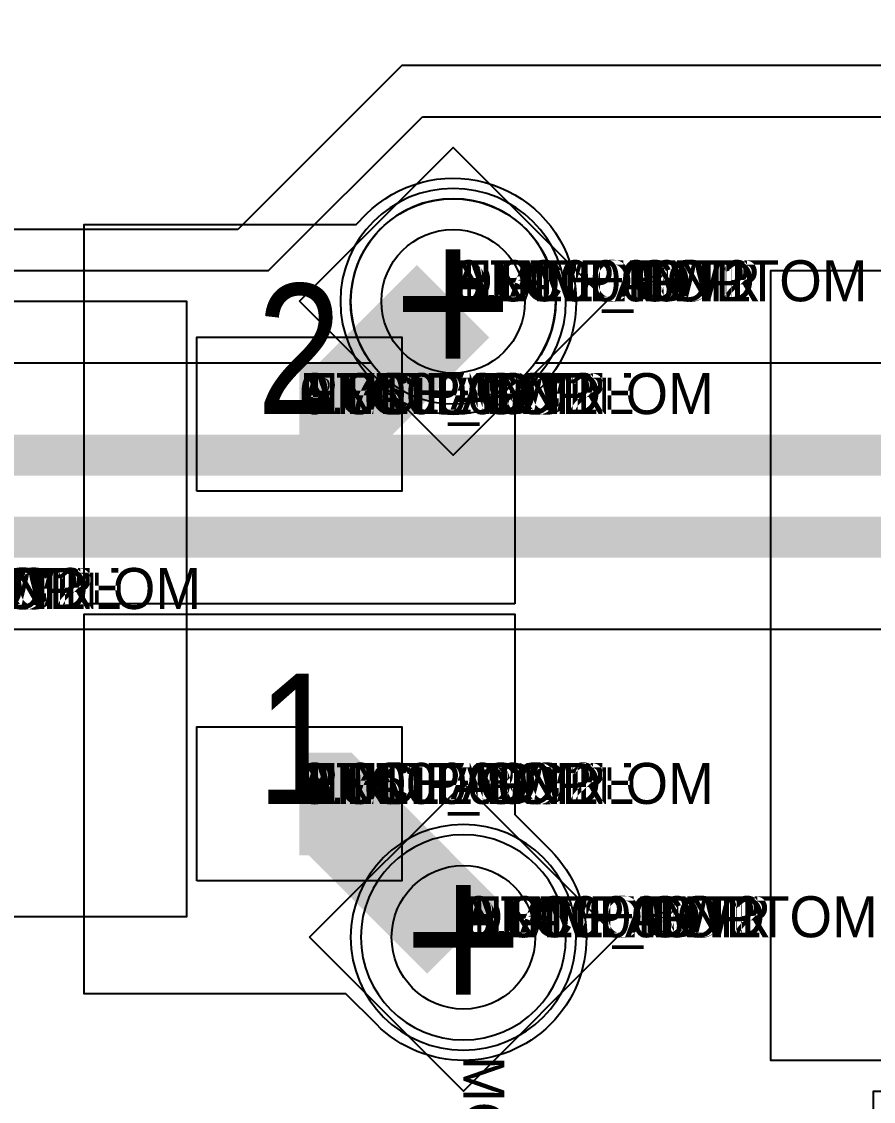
# Model space of a CAD drawing. Extents: x 0 to 323, y 0 to 320.
# Drawn here: x 74.26 to 78.41, y 254.56 to 259.82 of the extents above; entities that cross this region are included whole.
import ezdxf
from ezdxf.enums import TextEntityAlignment as Align

# ---------------------------------------------------------------- set-up
doc = ezdxf.new("R2010")
doc.units = 0
doc.header["$MEASUREMENT"] = 0
doc.layers.get('0').update_dxf_attribs({"linetype": 'CONTINUOUS'})
for name, color, linetype in [('CDN_FIGURES', 7, 'CONTINUOUS'), ('ETCH_BOTTOM', 7, 'CONTINUOUS'), ('ETCH_GND', 3, 'CONTINUOUS'), ('ETCH_INT1', 4, 'CONTINUOUS'), ('ETCH_INT2', 5, 'CONTINUOUS'), ('ETCH_PWR', 6, 'CONTINUOUS'), ('ETCH_TOP', 2, 'CONTINUOUS'), ('MANUFACTURING_NCLEGEND-1-6', 8, 'CONTINUOUS'), ('PACKAGE_GEOMETRY_ASSEMBLY_TOP', 11, 'CONTINUOUS'), ('PACKAGE_GEOMETRY_PIN_NUMBER', 9, 'CONTINUOUS')]:
    doc.layers.add(name, color=color, linetype=linetype)

# ---------------------------------------------------------------- blocks, each defined once
blk = doc.blocks.new('PAD_INFO')
for tag in ['SHAPE_TYPE', 'PAD_HEIGHT', 'PAD_LAYER', 'PAD_TYPE', 'PAD_WIDTH']:
    blk.add_attdef(tag, (0, 0), '', height=0.2)
at = {"flags": 2}
blk.add_attdef('CDN_TYPE', (0, 0), '', height=0.2, dxfattribs=at)
blk = doc.blocks.new('DRILL_INFO')
at = {"flags": 2}
blk.add_attdef('CDN_TYPE', (0, 0), '', height=0.2, dxfattribs=at)
for tag in ['FSHAPE', 'FCHAR', 'DRILL_HEIGHT', 'DIAMETER', 'PLATED', 'DRILL_WIDTH']:
    blk.add_attdef(tag, (0, 0), '', height=0.2)
blk = doc.blocks.new('VIA0700X0300')
at = {"layer": 'ETCH_BOTTOM'}
blk.add_circle((0, 0), 0.35, dxfattribs=at)
at = {"layer": 'ETCH_GND'}
blk.add_circle((0, 0), 0.35, dxfattribs=at)
at = {"layer": 'ETCH_INT1'}
blk.add_circle((0, 0), 0.35, dxfattribs=at)
at = {"layer": 'ETCH_INT2'}
blk.add_circle((0, 0), 0.35, dxfattribs=at)
at = {"layer": 'ETCH_PWR'}
blk.add_circle((0, 0), 0.35, dxfattribs=at)
at = {"layer": 'ETCH_TOP'}
blk.add_circle((0, 0), 0.35, dxfattribs=at)
ref = blk.add_blockref('PAD_INFO', (0, 0))
ref.add_attrib('PAD_LAYER', 'ETCH_TOP', (0, 0), dxfattribs={"height": 0.2})
ref.add_attrib('SHAPE_TYPE', 'NULL', (0, 0), dxfattribs={"height": 0.2})
ref.add_attrib('PAD_TYPE', 'ANTIPAD', (0, 0), dxfattribs={"height": 0.2})
ref.add_attrib('PAD_WIDTH', '0.000000', (0, 0), dxfattribs={"height": 0.2})
ref.add_attrib('PAD_HEIGHT', '0.000000', (0, 0), dxfattribs={"height": 0.2})
ref = blk.add_blockref('PAD_INFO', (0, 0))
ref.add_attrib('PAD_LAYER', 'ETCH_GND', (0, 0), dxfattribs={"height": 0.2})
ref.add_attrib('SHAPE_TYPE', 'NULL', (0, 0), dxfattribs={"height": 0.2})
ref.add_attrib('PAD_TYPE', 'ANTIPAD', (0, 0), dxfattribs={"height": 0.2})
ref.add_attrib('PAD_WIDTH', '0.000000', (0, 0), dxfattribs={"height": 0.2})
ref.add_attrib('PAD_HEIGHT', '0.000000', (0, 0), dxfattribs={"height": 0.2})
ref = blk.add_blockref('PAD_INFO', (0, 0))
ref.add_attrib('PAD_LAYER', 'ETCH_INT1', (0, 0), dxfattribs={"height": 0.2})
ref.add_attrib('SHAPE_TYPE', 'NULL', (0, 0), dxfattribs={"height": 0.2})
ref.add_attrib('PAD_TYPE', 'ANTIPAD', (0, 0), dxfattribs={"height": 0.2})
ref.add_attrib('PAD_WIDTH', '0.000000', (0, 0), dxfattribs={"height": 0.2})
ref.add_attrib('PAD_HEIGHT', '0.000000', (0, 0), dxfattribs={"height": 0.2})
ref = blk.add_blockref('PAD_INFO', (0, 0))
ref.add_attrib('PAD_LAYER', 'ETCH_INT2', (0, 0), dxfattribs={"height": 0.2})
ref.add_attrib('SHAPE_TYPE', 'NULL', (0, 0), dxfattribs={"height": 0.2})
ref.add_attrib('PAD_TYPE', 'ANTIPAD', (0, 0), dxfattribs={"height": 0.2})
ref.add_attrib('PAD_WIDTH', '0.000000', (0, 0), dxfattribs={"height": 0.2})
ref.add_attrib('PAD_HEIGHT', '0.000000', (0, 0), dxfattribs={"height": 0.2})
ref = blk.add_blockref('PAD_INFO', (0, 0))
ref.add_attrib('PAD_LAYER', 'ETCH_PWR', (0, 0), dxfattribs={"height": 0.2})
ref.add_attrib('SHAPE_TYPE', 'NULL', (0, 0), dxfattribs={"height": 0.2})
ref.add_attrib('PAD_TYPE', 'ANTIPAD', (0, 0), dxfattribs={"height": 0.2})
ref.add_attrib('PAD_WIDTH', '0.000000', (0, 0), dxfattribs={"height": 0.2})
ref.add_attrib('PAD_HEIGHT', '0.000000', (0, 0), dxfattribs={"height": 0.2})
ref = blk.add_blockref('PAD_INFO', (0, 0))
ref.add_attrib('PAD_LAYER', 'ETCH_BOTTOM', (0, 0), dxfattribs={"height": 0.2})
ref.add_attrib('SHAPE_TYPE', 'NULL', (0, 0), dxfattribs={"height": 0.2})
ref.add_attrib('PAD_TYPE', 'ANTIPAD', (0, 0), dxfattribs={"height": 0.2})
ref.add_attrib('PAD_WIDTH', '0.000000', (0, 0), dxfattribs={"height": 0.2})
ref.add_attrib('PAD_HEIGHT', '0.000000', (0, 0), dxfattribs={"height": 0.2})
ref = blk.add_blockref('PAD_INFO', (0, 0))
ref.add_attrib('PAD_LAYER', 'ETCH_TOP', (0, 0), dxfattribs={"height": 0.2})
ref.add_attrib('SHAPE_TYPE', 'NULL', (0, 0), dxfattribs={"height": 0.2})
ref.add_attrib('PAD_TYPE', 'THERMAL', (0, 0), dxfattribs={"height": 0.2})
ref.add_attrib('PAD_WIDTH', '0.000000', (0, 0), dxfattribs={"height": 0.2})
ref.add_attrib('PAD_HEIGHT', '0.000000', (0, 0), dxfattribs={"height": 0.2})
ref = blk.add_blockref('PAD_INFO', (0, 0))
ref.add_attrib('PAD_LAYER', 'ETCH_GND', (0, 0), dxfattribs={"height": 0.2})
ref.add_attrib('SHAPE_TYPE', 'NULL', (0, 0), dxfattribs={"height": 0.2})
ref.add_attrib('PAD_TYPE', 'THERMAL', (0, 0), dxfattribs={"height": 0.2})
ref.add_attrib('PAD_WIDTH', '0.000000', (0, 0), dxfattribs={"height": 0.2})
ref.add_attrib('PAD_HEIGHT', '0.000000', (0, 0), dxfattribs={"height": 0.2})
ref = blk.add_blockref('PAD_INFO', (0, 0))
ref.add_attrib('PAD_LAYER', 'ETCH_INT1', (0, 0), dxfattribs={"height": 0.2})
ref.add_attrib('SHAPE_TYPE', 'NULL', (0, 0), dxfattribs={"height": 0.2})
ref.add_attrib('PAD_TYPE', 'THERMAL', (0, 0), dxfattribs={"height": 0.2})
ref.add_attrib('PAD_WIDTH', '0.000000', (0, 0), dxfattribs={"height": 0.2})
ref.add_attrib('PAD_HEIGHT', '0.000000', (0, 0), dxfattribs={"height": 0.2})
ref = blk.add_blockref('PAD_INFO', (0, 0))
ref.add_attrib('PAD_LAYER', 'ETCH_INT2', (0, 0), dxfattribs={"height": 0.2})
ref.add_attrib('SHAPE_TYPE', 'NULL', (0, 0), dxfattribs={"height": 0.2})
ref.add_attrib('PAD_TYPE', 'THERMAL', (0, 0), dxfattribs={"height": 0.2})
ref.add_attrib('PAD_WIDTH', '0.000000', (0, 0), dxfattribs={"height": 0.2})
ref.add_attrib('PAD_HEIGHT', '0.000000', (0, 0), dxfattribs={"height": 0.2})
ref = blk.add_blockref('PAD_INFO', (0, 0))
ref.add_attrib('PAD_LAYER', 'ETCH_PWR', (0, 0), dxfattribs={"height": 0.2})
ref.add_attrib('SHAPE_TYPE', 'NULL', (0, 0), dxfattribs={"height": 0.2})
ref.add_attrib('PAD_TYPE', 'THERMAL', (0, 0), dxfattribs={"height": 0.2})
ref.add_attrib('PAD_WIDTH', '0.000000', (0, 0), dxfattribs={"height": 0.2})
ref.add_attrib('PAD_HEIGHT', '0.000000', (0, 0), dxfattribs={"height": 0.2})
ref = blk.add_blockref('PAD_INFO', (0, 0))
ref.add_attrib('PAD_LAYER', 'ETCH_BOTTOM', (0, 0), dxfattribs={"height": 0.2})
ref.add_attrib('SHAPE_TYPE', 'NULL', (0, 0), dxfattribs={"height": 0.2})
ref.add_attrib('PAD_TYPE', 'THERMAL', (0, 0), dxfattribs={"height": 0.2})
ref.add_attrib('PAD_WIDTH', '0.000000', (0, 0), dxfattribs={"height": 0.2})
ref.add_attrib('PAD_HEIGHT', '0.000000', (0, 0), dxfattribs={"height": 0.2})
ref = blk.add_blockref('PAD_INFO', (0, 0))
ref.add_attrib('PAD_LAYER', 'ETCH_TOP', (0, 0), dxfattribs={"height": 0.2})
ref.add_attrib('SHAPE_TYPE', 'CIRCLE', (0, 0), dxfattribs={"height": 0.2})
ref.add_attrib('PAD_TYPE', 'REGULAR', (0, 0), dxfattribs={"height": 0.2})
ref.add_attrib('PAD_WIDTH', '0.700000', (0, 0), dxfattribs={"height": 0.2})
ref.add_attrib('PAD_HEIGHT', '0.700000', (0, 0), dxfattribs={"height": 0.2})
ref = blk.add_blockref('PAD_INFO', (0, 0))
ref.add_attrib('PAD_LAYER', 'ETCH_GND', (0, 0), dxfattribs={"height": 0.2})
ref.add_attrib('SHAPE_TYPE', 'CIRCLE', (0, 0), dxfattribs={"height": 0.2})
ref.add_attrib('PAD_TYPE', 'REGULAR', (0, 0), dxfattribs={"height": 0.2})
ref.add_attrib('PAD_WIDTH', '0.700000', (0, 0), dxfattribs={"height": 0.2})
ref.add_attrib('PAD_HEIGHT', '0.700000', (0, 0), dxfattribs={"height": 0.2})
ref = blk.add_blockref('PAD_INFO', (0, 0))
ref.add_attrib('PAD_LAYER', 'ETCH_INT1', (0, 0), dxfattribs={"height": 0.2})
ref.add_attrib('SHAPE_TYPE', 'CIRCLE', (0, 0), dxfattribs={"height": 0.2})
ref.add_attrib('PAD_TYPE', 'REGULAR', (0, 0), dxfattribs={"height": 0.2})
ref.add_attrib('PAD_WIDTH', '0.700000', (0, 0), dxfattribs={"height": 0.2})
ref.add_attrib('PAD_HEIGHT', '0.700000', (0, 0), dxfattribs={"height": 0.2})
ref = blk.add_blockref('PAD_INFO', (0, 0))
ref.add_attrib('PAD_LAYER', 'ETCH_INT2', (0, 0), dxfattribs={"height": 0.2})
ref.add_attrib('SHAPE_TYPE', 'CIRCLE', (0, 0), dxfattribs={"height": 0.2})
ref.add_attrib('PAD_TYPE', 'REGULAR', (0, 0), dxfattribs={"height": 0.2})
ref.add_attrib('PAD_WIDTH', '0.700000', (0, 0), dxfattribs={"height": 0.2})
ref.add_attrib('PAD_HEIGHT', '0.700000', (0, 0), dxfattribs={"height": 0.2})
ref = blk.add_blockref('PAD_INFO', (0, 0))
ref.add_attrib('PAD_LAYER', 'ETCH_PWR', (0, 0), dxfattribs={"height": 0.2})
ref.add_attrib('SHAPE_TYPE', 'CIRCLE', (0, 0), dxfattribs={"height": 0.2})
ref.add_attrib('PAD_TYPE', 'REGULAR', (0, 0), dxfattribs={"height": 0.2})
ref.add_attrib('PAD_WIDTH', '0.700000', (0, 0), dxfattribs={"height": 0.2})
ref.add_attrib('PAD_HEIGHT', '0.700000', (0, 0), dxfattribs={"height": 0.2})
ref = blk.add_blockref('PAD_INFO', (0, 0))
ref.add_attrib('PAD_LAYER', 'ETCH_BOTTOM', (0, 0), dxfattribs={"height": 0.2})
ref.add_attrib('SHAPE_TYPE', 'CIRCLE', (0, 0), dxfattribs={"height": 0.2})
ref.add_attrib('PAD_TYPE', 'REGULAR', (0, 0), dxfattribs={"height": 0.2})
ref.add_attrib('PAD_WIDTH', '0.700000', (0, 0), dxfattribs={"height": 0.2})
ref.add_attrib('PAD_HEIGHT', '0.700000', (0, 0), dxfattribs={"height": 0.2})
ref = blk.add_blockref('DRILL_INFO', (0, 0))
ref.add_attrib('DIAMETER', '0.300000', (0, 0), dxfattribs={"height": 0.2})
ref.add_attrib('PLATED', 'PLATED', (0, 0), dxfattribs={"height": 0.2})
ref.add_attrib('FSHAPE', 'DIAMOND', (0, 0), dxfattribs={"height": 0.2})
ref.add_attrib('FCHAR', '+', (0, 0), dxfattribs={"height": 0.2})
ref.add_attrib('DRILL_WIDTH', '1.500000', (0, 0), dxfattribs={"height": 0.2})
ref.add_attrib('DRILL_HEIGHT', '1.500000', (0, 0), dxfattribs={"height": 0.2})
for tag in ['CDN_TYPE', 'PIN']:
    blk.add_attdef(tag, (0, 0), '', height=0.2)
at = {"flags": 2}
for tag in ['PSTKNAME', 'BBV']:
    blk.add_attdef(tag, (0, 0), '', height=0.2, dxfattribs=at)
blk = doc.blocks.new('FIGURE_DIAMOND')
at = {"layer": 'CDN_FIGURES'}
blk.add_lwpolyline([(-0.5, 0), (0, 0.5), (0.5, 0), (0, -0.5)], close=True, dxfattribs=at)
blk = doc.blocks.new('RC1000X1500TS')
at = {"layer": 'ETCH_TOP'}
blk.add_lwpolyline([(-0.5, -0.75), (-0.5, 0.75), (0.5, 0.75), (0.5, -0.75)], close=True, dxfattribs=at)
ref = blk.add_blockref('PAD_INFO', (0, 0))
ref.add_attrib('PAD_LAYER', 'ETCH_TOP', (0, 0), dxfattribs={"height": 0.2})
ref.add_attrib('SHAPE_TYPE', 'NULL', (0, 0), dxfattribs={"height": 0.2})
ref.add_attrib('PAD_TYPE', 'ANTIPAD', (0, 0), dxfattribs={"height": 0.2})
ref.add_attrib('PAD_WIDTH', '0.000000', (0, 0), dxfattribs={"height": 0.2})
ref.add_attrib('PAD_HEIGHT', '0.000000', (0, 0), dxfattribs={"height": 0.2})
ref = blk.add_blockref('PAD_INFO', (0, 0))
ref.add_attrib('PAD_LAYER', 'ETCH_GND', (0, 0), dxfattribs={"height": 0.2})
ref.add_attrib('SHAPE_TYPE', 'NULL', (0, 0), dxfattribs={"height": 0.2})
ref.add_attrib('PAD_TYPE', 'ANTIPAD', (0, 0), dxfattribs={"height": 0.2})
ref.add_attrib('PAD_WIDTH', '0.000000', (0, 0), dxfattribs={"height": 0.2})
ref.add_attrib('PAD_HEIGHT', '0.000000', (0, 0), dxfattribs={"height": 0.2})
ref = blk.add_blockref('PAD_INFO', (0, 0))
ref.add_attrib('PAD_LAYER', 'ETCH_INT1', (0, 0), dxfattribs={"height": 0.2})
ref.add_attrib('SHAPE_TYPE', 'NULL', (0, 0), dxfattribs={"height": 0.2})
ref.add_attrib('PAD_TYPE', 'ANTIPAD', (0, 0), dxfattribs={"height": 0.2})
ref.add_attrib('PAD_WIDTH', '0.000000', (0, 0), dxfattribs={"height": 0.2})
ref.add_attrib('PAD_HEIGHT', '0.000000', (0, 0), dxfattribs={"height": 0.2})
ref = blk.add_blockref('PAD_INFO', (0, 0))
ref.add_attrib('PAD_LAYER', 'ETCH_INT2', (0, 0), dxfattribs={"height": 0.2})
ref.add_attrib('SHAPE_TYPE', 'NULL', (0, 0), dxfattribs={"height": 0.2})
ref.add_attrib('PAD_TYPE', 'ANTIPAD', (0, 0), dxfattribs={"height": 0.2})
ref.add_attrib('PAD_WIDTH', '0.000000', (0, 0), dxfattribs={"height": 0.2})
ref.add_attrib('PAD_HEIGHT', '0.000000', (0, 0), dxfattribs={"height": 0.2})
ref = blk.add_blockref('PAD_INFO', (0, 0))
ref.add_attrib('PAD_LAYER', 'ETCH_PWR', (0, 0), dxfattribs={"height": 0.2})
ref.add_attrib('SHAPE_TYPE', 'NULL', (0, 0), dxfattribs={"height": 0.2})
ref.add_attrib('PAD_TYPE', 'ANTIPAD', (0, 0), dxfattribs={"height": 0.2})
ref.add_attrib('PAD_WIDTH', '0.000000', (0, 0), dxfattribs={"height": 0.2})
ref.add_attrib('PAD_HEIGHT', '0.000000', (0, 0), dxfattribs={"height": 0.2})
ref = blk.add_blockref('PAD_INFO', (0, 0))
ref.add_attrib('PAD_LAYER', 'ETCH_BOTTOM', (0, 0), dxfattribs={"height": 0.2})
ref.add_attrib('SHAPE_TYPE', 'NULL', (0, 0), dxfattribs={"height": 0.2})
ref.add_attrib('PAD_TYPE', 'ANTIPAD', (0, 0), dxfattribs={"height": 0.2})
ref.add_attrib('PAD_WIDTH', '0.000000', (0, 0), dxfattribs={"height": 0.2})
ref.add_attrib('PAD_HEIGHT', '0.000000', (0, 0), dxfattribs={"height": 0.2})
ref = blk.add_blockref('PAD_INFO', (0, 0))
ref.add_attrib('PAD_LAYER', 'ETCH_TOP', (0, 0), dxfattribs={"height": 0.2})
ref.add_attrib('SHAPE_TYPE', 'NULL', (0, 0), dxfattribs={"height": 0.2})
ref.add_attrib('PAD_TYPE', 'THERMAL', (0, 0), dxfattribs={"height": 0.2})
ref.add_attrib('PAD_WIDTH', '0.000000', (0, 0), dxfattribs={"height": 0.2})
ref.add_attrib('PAD_HEIGHT', '0.000000', (0, 0), dxfattribs={"height": 0.2})
ref = blk.add_blockref('PAD_INFO', (0, 0))
ref.add_attrib('PAD_LAYER', 'ETCH_GND', (0, 0), dxfattribs={"height": 0.2})
ref.add_attrib('SHAPE_TYPE', 'NULL', (0, 0), dxfattribs={"height": 0.2})
ref.add_attrib('PAD_TYPE', 'THERMAL', (0, 0), dxfattribs={"height": 0.2})
ref.add_attrib('PAD_WIDTH', '0.000000', (0, 0), dxfattribs={"height": 0.2})
ref.add_attrib('PAD_HEIGHT', '0.000000', (0, 0), dxfattribs={"height": 0.2})
ref = blk.add_blockref('PAD_INFO', (0, 0))
ref.add_attrib('PAD_LAYER', 'ETCH_INT1', (0, 0), dxfattribs={"height": 0.2})
ref.add_attrib('SHAPE_TYPE', 'NULL', (0, 0), dxfattribs={"height": 0.2})
ref.add_attrib('PAD_TYPE', 'THERMAL', (0, 0), dxfattribs={"height": 0.2})
ref.add_attrib('PAD_WIDTH', '0.000000', (0, 0), dxfattribs={"height": 0.2})
ref.add_attrib('PAD_HEIGHT', '0.000000', (0, 0), dxfattribs={"height": 0.2})
ref = blk.add_blockref('PAD_INFO', (0, 0))
ref.add_attrib('PAD_LAYER', 'ETCH_INT2', (0, 0), dxfattribs={"height": 0.2})
ref.add_attrib('SHAPE_TYPE', 'NULL', (0, 0), dxfattribs={"height": 0.2})
ref.add_attrib('PAD_TYPE', 'THERMAL', (0, 0), dxfattribs={"height": 0.2})
ref.add_attrib('PAD_WIDTH', '0.000000', (0, 0), dxfattribs={"height": 0.2})
ref.add_attrib('PAD_HEIGHT', '0.000000', (0, 0), dxfattribs={"height": 0.2})
ref = blk.add_blockref('PAD_INFO', (0, 0))
ref.add_attrib('PAD_LAYER', 'ETCH_PWR', (0, 0), dxfattribs={"height": 0.2})
ref.add_attrib('SHAPE_TYPE', 'NULL', (0, 0), dxfattribs={"height": 0.2})
ref.add_attrib('PAD_TYPE', 'THERMAL', (0, 0), dxfattribs={"height": 0.2})
ref.add_attrib('PAD_WIDTH', '0.000000', (0, 0), dxfattribs={"height": 0.2})
ref.add_attrib('PAD_HEIGHT', '0.000000', (0, 0), dxfattribs={"height": 0.2})
ref = blk.add_blockref('PAD_INFO', (0, 0))
ref.add_attrib('PAD_LAYER', 'ETCH_BOTTOM', (0, 0), dxfattribs={"height": 0.2})
ref.add_attrib('SHAPE_TYPE', 'NULL', (0, 0), dxfattribs={"height": 0.2})
ref.add_attrib('PAD_TYPE', 'THERMAL', (0, 0), dxfattribs={"height": 0.2})
ref.add_attrib('PAD_WIDTH', '0.000000', (0, 0), dxfattribs={"height": 0.2})
ref.add_attrib('PAD_HEIGHT', '0.000000', (0, 0), dxfattribs={"height": 0.2})
ref = blk.add_blockref('PAD_INFO', (0, 0))
ref.add_attrib('PAD_LAYER', 'ETCH_GND', (0, 0), dxfattribs={"height": 0.2})
ref.add_attrib('SHAPE_TYPE', 'NULL', (0, 0), dxfattribs={"height": 0.2})
ref.add_attrib('PAD_TYPE', 'REGULAR', (0, 0), dxfattribs={"height": 0.2})
ref.add_attrib('PAD_WIDTH', '0.000000', (0, 0), dxfattribs={"height": 0.2})
ref.add_attrib('PAD_HEIGHT', '0.000000', (0, 0), dxfattribs={"height": 0.2})
ref = blk.add_blockref('PAD_INFO', (0, 0))
ref.add_attrib('PAD_LAYER', 'ETCH_INT1', (0, 0), dxfattribs={"height": 0.2})
ref.add_attrib('SHAPE_TYPE', 'NULL', (0, 0), dxfattribs={"height": 0.2})
ref.add_attrib('PAD_TYPE', 'REGULAR', (0, 0), dxfattribs={"height": 0.2})
ref.add_attrib('PAD_WIDTH', '0.000000', (0, 0), dxfattribs={"height": 0.2})
ref.add_attrib('PAD_HEIGHT', '0.000000', (0, 0), dxfattribs={"height": 0.2})
ref = blk.add_blockref('PAD_INFO', (0, 0))
ref.add_attrib('PAD_LAYER', 'ETCH_INT2', (0, 0), dxfattribs={"height": 0.2})
ref.add_attrib('SHAPE_TYPE', 'NULL', (0, 0), dxfattribs={"height": 0.2})
ref.add_attrib('PAD_TYPE', 'REGULAR', (0, 0), dxfattribs={"height": 0.2})
ref.add_attrib('PAD_WIDTH', '0.000000', (0, 0), dxfattribs={"height": 0.2})
ref.add_attrib('PAD_HEIGHT', '0.000000', (0, 0), dxfattribs={"height": 0.2})
ref = blk.add_blockref('PAD_INFO', (0, 0))
ref.add_attrib('PAD_LAYER', 'ETCH_PWR', (0, 0), dxfattribs={"height": 0.2})
ref.add_attrib('SHAPE_TYPE', 'NULL', (0, 0), dxfattribs={"height": 0.2})
ref.add_attrib('PAD_TYPE', 'REGULAR', (0, 0), dxfattribs={"height": 0.2})
ref.add_attrib('PAD_WIDTH', '0.000000', (0, 0), dxfattribs={"height": 0.2})
ref.add_attrib('PAD_HEIGHT', '0.000000', (0, 0), dxfattribs={"height": 0.2})
ref = blk.add_blockref('PAD_INFO', (0, 0))
ref.add_attrib('PAD_LAYER', 'ETCH_BOTTOM', (0, 0), dxfattribs={"height": 0.2})
ref.add_attrib('SHAPE_TYPE', 'NULL', (0, 0), dxfattribs={"height": 0.2})
ref.add_attrib('PAD_TYPE', 'REGULAR', (0, 0), dxfattribs={"height": 0.2})
ref.add_attrib('PAD_WIDTH', '0.000000', (0, 0), dxfattribs={"height": 0.2})
ref.add_attrib('PAD_HEIGHT', '0.000000', (0, 0), dxfattribs={"height": 0.2})
ref = blk.add_blockref('DRILL_INFO', (0, 0))
ref.add_attrib('DIAMETER', '0.000000', (0, 0), dxfattribs={"height": 0.2})
ref.add_attrib('PLATED', 'PLATED', (0, 0), dxfattribs={"height": 0.2})
ref.add_attrib('FSHAPE', 'NULL', (0, 0), dxfattribs={"height": 0.2})
ref.add_attrib('DRILL_WIDTH', '0.000000', (0, 0), dxfattribs={"height": 0.2})
ref.add_attrib('DRILL_HEIGHT', '0.000000', (0, 0), dxfattribs={"height": 0.2})
ref = blk.add_blockref('PAD_INFO', (0, 0))
ref.add_attrib('PAD_LAYER', 'ETCH_TOP', (0, 0), dxfattribs={"height": 0.2})
ref.add_attrib('SHAPE_TYPE', 'RECTANGLE', (0, 0), dxfattribs={"height": 0.2})
ref.add_attrib('PAD_TYPE', 'REGULAR', (0, 0), dxfattribs={"height": 0.2})
ref.add_attrib('PAD_WIDTH', '1.000000', (0, 0), dxfattribs={"height": 0.2})
ref.add_attrib('PAD_HEIGHT', '1.500000', (0, 0), dxfattribs={"height": 0.2})
for tag in ['CDN_TYPE', 'PIN']:
    blk.add_attdef(tag, (0, 0), '', height=0.2)
at = {"flags": 2}
for tag in ['PSTKNAME', 'BBV']:
    blk.add_attdef(tag, (0, 0), '', height=0.2, dxfattribs=at)
blk = doc.blocks.new('F56')
at = {"layer": 'ETCH_TOP'}
ref = blk.add_blockref('RC1000X1500TS', (1.75, 0), dxfattribs=at)
ref.add_attrib('CDN_TYPE', 'PIN', (0, 0), dxfattribs={"height": 0.2})
ref.add_attrib('PIN', '2', (0, 0), dxfattribs={"height": 0.2})
at = {"flags": 2}
for tag in ['SYMBOL_TYPE', 'CDN_TYPE', 'REFDES']:
    blk.add_attdef(tag, (0, 0), '', height=0.2, dxfattribs=at)
blk = doc.blocks.new('RC1000X0750TS')
at = {"layer": 'ETCH_TOP'}
blk.add_lwpolyline([(-0.5, -0.375), (-0.5, 0.375), (0.5, 0.375), (0.5, -0.375)], close=True, dxfattribs=at)
ref = blk.add_blockref('PAD_INFO', (0, 0))
ref.add_attrib('PAD_LAYER', 'ETCH_TOP', (0, 0), dxfattribs={"height": 0.2})
ref.add_attrib('SHAPE_TYPE', 'NULL', (0, 0), dxfattribs={"height": 0.2})
ref.add_attrib('PAD_TYPE', 'ANTIPAD', (0, 0), dxfattribs={"height": 0.2})
ref.add_attrib('PAD_WIDTH', '0.000000', (0, 0), dxfattribs={"height": 0.2})
ref.add_attrib('PAD_HEIGHT', '0.000000', (0, 0), dxfattribs={"height": 0.2})
ref = blk.add_blockref('PAD_INFO', (0, 0))
ref.add_attrib('PAD_LAYER', 'ETCH_GND', (0, 0), dxfattribs={"height": 0.2})
ref.add_attrib('SHAPE_TYPE', 'NULL', (0, 0), dxfattribs={"height": 0.2})
ref.add_attrib('PAD_TYPE', 'ANTIPAD', (0, 0), dxfattribs={"height": 0.2})
ref.add_attrib('PAD_WIDTH', '0.000000', (0, 0), dxfattribs={"height": 0.2})
ref.add_attrib('PAD_HEIGHT', '0.000000', (0, 0), dxfattribs={"height": 0.2})
ref = blk.add_blockref('PAD_INFO', (0, 0))
ref.add_attrib('PAD_LAYER', 'ETCH_INT1', (0, 0), dxfattribs={"height": 0.2})
ref.add_attrib('SHAPE_TYPE', 'NULL', (0, 0), dxfattribs={"height": 0.2})
ref.add_attrib('PAD_TYPE', 'ANTIPAD', (0, 0), dxfattribs={"height": 0.2})
ref.add_attrib('PAD_WIDTH', '0.000000', (0, 0), dxfattribs={"height": 0.2})
ref.add_attrib('PAD_HEIGHT', '0.000000', (0, 0), dxfattribs={"height": 0.2})
ref = blk.add_blockref('PAD_INFO', (0, 0))
ref.add_attrib('PAD_LAYER', 'ETCH_INT2', (0, 0), dxfattribs={"height": 0.2})
ref.add_attrib('SHAPE_TYPE', 'NULL', (0, 0), dxfattribs={"height": 0.2})
ref.add_attrib('PAD_TYPE', 'ANTIPAD', (0, 0), dxfattribs={"height": 0.2})
ref.add_attrib('PAD_WIDTH', '0.000000', (0, 0), dxfattribs={"height": 0.2})
ref.add_attrib('PAD_HEIGHT', '0.000000', (0, 0), dxfattribs={"height": 0.2})
ref = blk.add_blockref('PAD_INFO', (0, 0))
ref.add_attrib('PAD_LAYER', 'ETCH_PWR', (0, 0), dxfattribs={"height": 0.2})
ref.add_attrib('SHAPE_TYPE', 'NULL', (0, 0), dxfattribs={"height": 0.2})
ref.add_attrib('PAD_TYPE', 'ANTIPAD', (0, 0), dxfattribs={"height": 0.2})
ref.add_attrib('PAD_WIDTH', '0.000000', (0, 0), dxfattribs={"height": 0.2})
ref.add_attrib('PAD_HEIGHT', '0.000000', (0, 0), dxfattribs={"height": 0.2})
ref = blk.add_blockref('PAD_INFO', (0, 0))
ref.add_attrib('PAD_LAYER', 'ETCH_BOTTOM', (0, 0), dxfattribs={"height": 0.2})
ref.add_attrib('SHAPE_TYPE', 'NULL', (0, 0), dxfattribs={"height": 0.2})
ref.add_attrib('PAD_TYPE', 'ANTIPAD', (0, 0), dxfattribs={"height": 0.2})
ref.add_attrib('PAD_WIDTH', '0.000000', (0, 0), dxfattribs={"height": 0.2})
ref.add_attrib('PAD_HEIGHT', '0.000000', (0, 0), dxfattribs={"height": 0.2})
ref = blk.add_blockref('PAD_INFO', (0, 0))
ref.add_attrib('PAD_LAYER', 'ETCH_TOP', (0, 0), dxfattribs={"height": 0.2})
ref.add_attrib('SHAPE_TYPE', 'NULL', (0, 0), dxfattribs={"height": 0.2})
ref.add_attrib('PAD_TYPE', 'THERMAL', (0, 0), dxfattribs={"height": 0.2})
ref.add_attrib('PAD_WIDTH', '0.000000', (0, 0), dxfattribs={"height": 0.2})
ref.add_attrib('PAD_HEIGHT', '0.000000', (0, 0), dxfattribs={"height": 0.2})
ref = blk.add_blockref('PAD_INFO', (0, 0))
ref.add_attrib('PAD_LAYER', 'ETCH_GND', (0, 0), dxfattribs={"height": 0.2})
ref.add_attrib('SHAPE_TYPE', 'NULL', (0, 0), dxfattribs={"height": 0.2})
ref.add_attrib('PAD_TYPE', 'THERMAL', (0, 0), dxfattribs={"height": 0.2})
ref.add_attrib('PAD_WIDTH', '0.000000', (0, 0), dxfattribs={"height": 0.2})
ref.add_attrib('PAD_HEIGHT', '0.000000', (0, 0), dxfattribs={"height": 0.2})
ref = blk.add_blockref('PAD_INFO', (0, 0))
ref.add_attrib('PAD_LAYER', 'ETCH_INT1', (0, 0), dxfattribs={"height": 0.2})
ref.add_attrib('SHAPE_TYPE', 'NULL', (0, 0), dxfattribs={"height": 0.2})
ref.add_attrib('PAD_TYPE', 'THERMAL', (0, 0), dxfattribs={"height": 0.2})
ref.add_attrib('PAD_WIDTH', '0.000000', (0, 0), dxfattribs={"height": 0.2})
ref.add_attrib('PAD_HEIGHT', '0.000000', (0, 0), dxfattribs={"height": 0.2})
ref = blk.add_blockref('PAD_INFO', (0, 0))
ref.add_attrib('PAD_LAYER', 'ETCH_INT2', (0, 0), dxfattribs={"height": 0.2})
ref.add_attrib('SHAPE_TYPE', 'NULL', (0, 0), dxfattribs={"height": 0.2})
ref.add_attrib('PAD_TYPE', 'THERMAL', (0, 0), dxfattribs={"height": 0.2})
ref.add_attrib('PAD_WIDTH', '0.000000', (0, 0), dxfattribs={"height": 0.2})
ref.add_attrib('PAD_HEIGHT', '0.000000', (0, 0), dxfattribs={"height": 0.2})
ref = blk.add_blockref('PAD_INFO', (0, 0))
ref.add_attrib('PAD_LAYER', 'ETCH_PWR', (0, 0), dxfattribs={"height": 0.2})
ref.add_attrib('SHAPE_TYPE', 'NULL', (0, 0), dxfattribs={"height": 0.2})
ref.add_attrib('PAD_TYPE', 'THERMAL', (0, 0), dxfattribs={"height": 0.2})
ref.add_attrib('PAD_WIDTH', '0.000000', (0, 0), dxfattribs={"height": 0.2})
ref.add_attrib('PAD_HEIGHT', '0.000000', (0, 0), dxfattribs={"height": 0.2})
ref = blk.add_blockref('PAD_INFO', (0, 0))
ref.add_attrib('PAD_LAYER', 'ETCH_BOTTOM', (0, 0), dxfattribs={"height": 0.2})
ref.add_attrib('SHAPE_TYPE', 'NULL', (0, 0), dxfattribs={"height": 0.2})
ref.add_attrib('PAD_TYPE', 'THERMAL', (0, 0), dxfattribs={"height": 0.2})
ref.add_attrib('PAD_WIDTH', '0.000000', (0, 0), dxfattribs={"height": 0.2})
ref.add_attrib('PAD_HEIGHT', '0.000000', (0, 0), dxfattribs={"height": 0.2})
ref = blk.add_blockref('PAD_INFO', (0, 0))
ref.add_attrib('PAD_LAYER', 'ETCH_TOP', (0, 0), dxfattribs={"height": 0.2})
ref.add_attrib('SHAPE_TYPE', 'RECTANGLE', (0, 0), dxfattribs={"height": 0.2})
ref.add_attrib('PAD_TYPE', 'REGULAR', (0, 0), dxfattribs={"height": 0.2})
ref.add_attrib('PAD_WIDTH', '1.000000', (0, 0), dxfattribs={"height": 0.2})
ref.add_attrib('PAD_HEIGHT', '0.750000', (0, 0), dxfattribs={"height": 0.2})
ref = blk.add_blockref('PAD_INFO', (0, 0))
ref.add_attrib('PAD_LAYER', 'ETCH_GND', (0, 0), dxfattribs={"height": 0.2})
ref.add_attrib('SHAPE_TYPE', 'NULL', (0, 0), dxfattribs={"height": 0.2})
ref.add_attrib('PAD_TYPE', 'REGULAR', (0, 0), dxfattribs={"height": 0.2})
ref.add_attrib('PAD_WIDTH', '0.000000', (0, 0), dxfattribs={"height": 0.2})
ref.add_attrib('PAD_HEIGHT', '0.000000', (0, 0), dxfattribs={"height": 0.2})
ref = blk.add_blockref('PAD_INFO', (0, 0))
ref.add_attrib('PAD_LAYER', 'ETCH_INT1', (0, 0), dxfattribs={"height": 0.2})
ref.add_attrib('SHAPE_TYPE', 'NULL', (0, 0), dxfattribs={"height": 0.2})
ref.add_attrib('PAD_TYPE', 'REGULAR', (0, 0), dxfattribs={"height": 0.2})
ref.add_attrib('PAD_WIDTH', '0.000000', (0, 0), dxfattribs={"height": 0.2})
ref.add_attrib('PAD_HEIGHT', '0.000000', (0, 0), dxfattribs={"height": 0.2})
ref = blk.add_blockref('PAD_INFO', (0, 0))
ref.add_attrib('PAD_LAYER', 'ETCH_INT2', (0, 0), dxfattribs={"height": 0.2})
ref.add_attrib('SHAPE_TYPE', 'NULL', (0, 0), dxfattribs={"height": 0.2})
ref.add_attrib('PAD_TYPE', 'REGULAR', (0, 0), dxfattribs={"height": 0.2})
ref.add_attrib('PAD_WIDTH', '0.000000', (0, 0), dxfattribs={"height": 0.2})
ref.add_attrib('PAD_HEIGHT', '0.000000', (0, 0), dxfattribs={"height": 0.2})
ref = blk.add_blockref('PAD_INFO', (0, 0))
ref.add_attrib('PAD_LAYER', 'ETCH_PWR', (0, 0), dxfattribs={"height": 0.2})
ref.add_attrib('SHAPE_TYPE', 'NULL', (0, 0), dxfattribs={"height": 0.2})
ref.add_attrib('PAD_TYPE', 'REGULAR', (0, 0), dxfattribs={"height": 0.2})
ref.add_attrib('PAD_WIDTH', '0.000000', (0, 0), dxfattribs={"height": 0.2})
ref.add_attrib('PAD_HEIGHT', '0.000000', (0, 0), dxfattribs={"height": 0.2})
ref = blk.add_blockref('PAD_INFO', (0, 0))
ref.add_attrib('PAD_LAYER', 'ETCH_BOTTOM', (0, 0), dxfattribs={"height": 0.2})
ref.add_attrib('SHAPE_TYPE', 'NULL', (0, 0), dxfattribs={"height": 0.2})
ref.add_attrib('PAD_TYPE', 'REGULAR', (0, 0), dxfattribs={"height": 0.2})
ref.add_attrib('PAD_WIDTH', '0.000000', (0, 0), dxfattribs={"height": 0.2})
ref.add_attrib('PAD_HEIGHT', '0.000000', (0, 0), dxfattribs={"height": 0.2})
ref = blk.add_blockref('DRILL_INFO', (0, 0))
ref.add_attrib('DIAMETER', '0.000000', (0, 0), dxfattribs={"height": 0.2})
ref.add_attrib('PLATED', 'PLATED', (0, 0), dxfattribs={"height": 0.2})
ref.add_attrib('FSHAPE', 'NULL', (0, 0), dxfattribs={"height": 0.2})
ref.add_attrib('DRILL_WIDTH', '0.000000', (0, 0), dxfattribs={"height": 0.2})
ref.add_attrib('DRILL_HEIGHT', '0.000000', (0, 0), dxfattribs={"height": 0.2})
for tag in ['CDN_TYPE', 'PIN']:
    blk.add_attdef(tag, (0, 0), '', height=0.2)
at = {"flags": 2}
for tag in ['PSTKNAME', 'BBV']:
    blk.add_attdef(tag, (0, 0), '', height=0.2, dxfattribs=at)
blk = doc.blocks.new('F341')
at = {"layer": 'PACKAGE_GEOMETRY_ASSEMBLY_TOP'}
blk.add_lwpolyline([(-1.95, -0.55), (-1.95, 2.45), (-0.55, 2.45), (-0.55, -0.55)], close=True, dxfattribs=at)
at = {"layer": 'ETCH_TOP'}
ref = blk.add_blockref('RC1000X0750TS', (0, 1.9), dxfattribs=at)
ref.add_attrib('CDN_TYPE', 'PIN', (0, 0), dxfattribs={"height": 0.2})
ref.add_attrib('PIN', '2', (0, 0), dxfattribs={"height": 0.2})
ref = blk.add_blockref('RC1000X0750TS', (-2.5, 0.95), dxfattribs=at)
ref.add_attrib('CDN_TYPE', 'PIN', (0, 0), dxfattribs={"height": 0.2})
ref.add_attrib('PIN', '3', (0, 0), dxfattribs={"height": 0.2})
ref = blk.add_blockref('RC1000X0750TS', (0, 0), dxfattribs=at)
ref.add_attrib('CDN_TYPE', 'PIN', (0, 0), dxfattribs={"height": 0.2})
ref.add_attrib('PIN', '1', (0, 0), dxfattribs={"height": 0.2})
at = {"flags": 2}
for tag in ['SYMBOL_TYPE', 'CDN_TYPE', 'REFDES']:
    blk.add_attdef(tag, (0, 0), '', height=0.2, dxfattribs=at)

msp = doc.modelspace()

# ---------------------------------------------------------------- linework, layer by layer
at = {"layer": 'ETCH_BOTTOM'}
for points in [[(76.9127, 258.4555, 1), (75.8125, 258.4555, 1)], [(76.9627, 255.3555, 1), (75.8625, 255.3555, 1)]]:
    msp.add_lwpolyline(points, format="xyb", close=True, dxfattribs=at)
at = {"layer": 'ETCH_GND'}
for points in [[(76.8627, 258.4555, 1), (75.8625, 258.4555, 1)], [(76.9127, 255.3555, 1), (75.9125, 255.3555, 1)]]:
    msp.add_lwpolyline(points, format="xyb", close=True, dxfattribs=at)
at = {"layer": 'ETCH_INT1'}
for points, format in [([(141.7552, 268.6655, 0.2, 0.2, 0), (141.3826, 269.0381, 0.2, 0.2, 0), (141.3826, 269.5812, 0.2, 0.2, 0), (140.3883, 270.5755, 0.2, 0.2, 0), (135.7469, 270.5755, 0.2, 0.2, 0), (129.2169, 264.0455, 0.2, 0.2, 0), (128.4969, 264.0455, 0.2, 0.2, 0), (126.9269, 262.4755, 0.2, 0.2, 0), (116.6469, 262.4755, 0.2, 0.2, 0), (111.8269, 257.6555, 0.2, 0.2, 0), (83.964, 257.6555, 0.2, 0.2, 0), (83.914, 257.7055, 0.2, 0.2, 0), (42.8583, 257.7055, 0.2, 0.2, 0), (40.6583, 259.9055, 0.2, 0.2, 0), (32.1183, 259.9055, 0.2, 0.2, 0), (31.2883, 260.7355, 0.2, 0.2, 0), (24.2869, 260.7355, 0.2, 0.2, 0), (22.2326, 258.6812, 0.2, 0.2, 0), (22.2326, 245.0912, 0.2, 0.2, 0), (17.6669, 240.5255, 0.2, 0.2, 0), (12.0269, 240.5255, 0.2, 0.2, 0), (11.4768, 239.9755, 0.2, 0.2, 0), (10.0426, 239.9755, 0.2, 0.2, 0), (8.9926, 238.9255, 0.2, 0.2, 0)], "xyseb"), ([(10.9926, 238.9255, 0.2, 0.2, 0), (12.1926, 240.1255, 0.2, 0.2, 0), (17.8326, 240.1255, 0.2, 0.2, 0), (22.6326, 244.9255, 0.2, 0.2, 0), (22.6326, 258.5155, 0.2, 0.2, 0), (24.4526, 260.3355, 0.2, 0.2, 0), (31.1226, 260.3355, 0.2, 0.2, 0), (31.9526, 259.5055, 0.2, 0.2, 0), (40.4926, 259.5055, 0.2, 0.2, 0), (42.6926, 257.3055, 0.2, 0.2, 0), (83.7483, 257.3055, 0.2, 0.2, 0), (83.7983, 257.2555, 0.2, 0.2, 0), (111.9926, 257.2555, 0.2, 0.2, 0), (116.8126, 262.0755, 0.2, 0.2, 0), (127.0926, 262.0755, 0.2, 0.2, 0), (128.6626, 263.6455, 0.2, 0.2, 0), (129.3826, 263.6455, 0.2, 0.2, 0), (135.9126, 270.1755, 0.2, 0.2, 0), (140.2226, 270.1755, 0.2, 0.2, 0), (140.9826, 269.4155, 0.2, 0.2, 0), (140.9826, 269.038, 0.2, 0.2, 0), (140.6101, 268.6655, 0.2, 0.2, 0)], "xyseb"), ([(32.3047, 260.3556), (40.8447, 260.3556), (43.0447, 258.1556), (56.9942, 258.1556, -4.349856), (57.431, 258.1556), (71.4355, 258.1556, -1.362386), (72.3897, 258.1556), (75.9624, 258.1556, -1.999001), (76.7628, 258.1556), (83.7226, 258.1556, -1.291117), (84.6897, 258.1056), (86.2542, 258.1056, -1.52703)], "xyb"), ([(112.179, 256.8054), (83.6119, 256.8054), (83.5619, 256.8554), (42.5062, 256.8554), (40.3062, 259.0554), (36.6897, 259.0554, -1.362386)], "xyb")]:
    msp.add_lwpolyline(points, format=format, dxfattribs=at)
at = {"layer": 'ETCH_INT2'}
msp.add_lwpolyline([(76.3626, 258.9556, 1), (76.3626, 257.9554, 1)], format="xyb", close=True, dxfattribs=at)
at = {"layer": 'ETCH_PWR'}
for points in [[(24.3626, 272.2055), (24.3626, 261.6555), (26.4376, 259.5805), (29.4325, 259.5805, 2.170747), (30.1927, 259.5805), (41.4126, 259.5805), (42.2376, 260.4055), (45.5126, 260.4055), (46.4424, 259.4757, 4.356831), (46.8762, 259.4305), (51.149, 259.4305, 3.509522), (51.6762, 259.4305), (60.6876, 259.4305), (61.5126, 258.6055), (71.5125, 258.6055, 1.9997), (72.3127, 258.6055), (75.4626, 258.6055), (76.2126, 259.3555), (117.8626, 259.3555)], [(110.0286, 259.6055), (76.1126, 259.6055), (75.3126, 258.8055), (71.9221, 258.8055, 0.009499), (71.9031, 258.8055), (61.6626, 258.8055), (60.8626, 259.6055), (46.6626, 259.6055), (45.6626, 260.6055), (42.0626, 260.6055), (41.3626, 259.9055), (26.5626, 259.9055), (24.5626, 261.9055), (24.5626, 265.9555)]]:
    msp.add_lwpolyline(points, format="xyb", dxfattribs=at)
msp.add_lwpolyline([(76.9127, 255.3555, 1), (75.9125, 255.3555, 1)], format="xyb", close=True, dxfattribs=at)
at = {"layer": 'ETCH_TOP'}
for points, format in [([(80.7875, 242.4056), (80.7875, 250.7554), (78.4125, 250.7554), (78.4125, 254.6056), (78.6125, 254.6056), (78.6125, 254.7554), (77.9125, 254.7554), (77.9125, 258.6056), (80.4125, 258.6056), (80.4125, 260.1056), (81.914, 260.1056), (82.2375, 260.4291), (83.14, 260.4291), (83.14, 261.0141), (85.9491, 261.0141, -0.929801)], "xyb"), ([(75.6126, 257.9055, 0.5, 0.5, 0), (75.8126, 257.9055, 0.5, 0.5, 0), (76.3626, 258.4555, 0.5, 0.5, 0)], "xyseb"), ([(75.6126, 256.0055, 0.5, 0.5, 0), (75.7626, 256.0055, 0.5, 0.5, 0), (76.4126, 255.3555, 0.5, 0.5, 0)], "xyseb")]:
    msp.add_lwpolyline(points, format=format, dxfattribs=at)
for points in [[(76.6627, 256.9804), (74.5625, 256.9804), (74.5625, 258.8306), (75.889, 258.8306), (75.9383, 258.8798, -1), (76.7869, 258.0312), (76.6627, 257.9069)], [(76.8369, 255.7798, -1), (75.9883, 254.9312), (75.839, 255.0804), (74.5625, 255.0804), (74.5625, 256.9306), (76.6627, 256.9306), (76.6627, 255.9541)]]:
    msp.add_lwpolyline(points, format="xyb", close=True, dxfattribs=at)

# ---------------------------------------------------------------- block references
msp.add_blockref('F341', (75.6126, 256.0055))
at = {"xscale": -1, "rotation": 270}
msp.add_blockref('F56', (76.4126, 251.0055), dxfattribs=at)
at = {"layer": 'ETCH_TOP'}
for p in [(76.3626, 258.4555), (76.4126, 255.3555)]:
    msp.add_blockref('VIA0700X0300', p, dxfattribs=at)
at = {"layer": 'MANUFACTURING_NCLEGEND-1-6', "xscale": 1.5, "yscale": 1.5}
for p in [(76.3626, 258.4555), (76.4126, 255.3555)]:
    msp.add_blockref('FIGURE_DIAMOND', p, dxfattribs=at)

# ---------------------------------------------------------------- texts
at = {"layer": 'MANUFACTURING_NCLEGEND-1-6'}
for p in [(76.3626, 258.4555), (76.4126, 255.3555)]:
    msp.add_text('+', height=0.75, dxfattribs=at).set_placement(p, align=Align.MIDDLE_CENTER)
at = {"layer": 'PACKAGE_GEOMETRY_PIN_NUMBER', "width": 0.87874}
for s, p in [('2', (75.6126, 257.9055)), ('1', (75.6126, 256.0055))]:
    msp.add_text(s, height=0.635, dxfattribs=at).set_placement(p, align=Align.CENTER)

doc.saveas('drawing.dxf')
